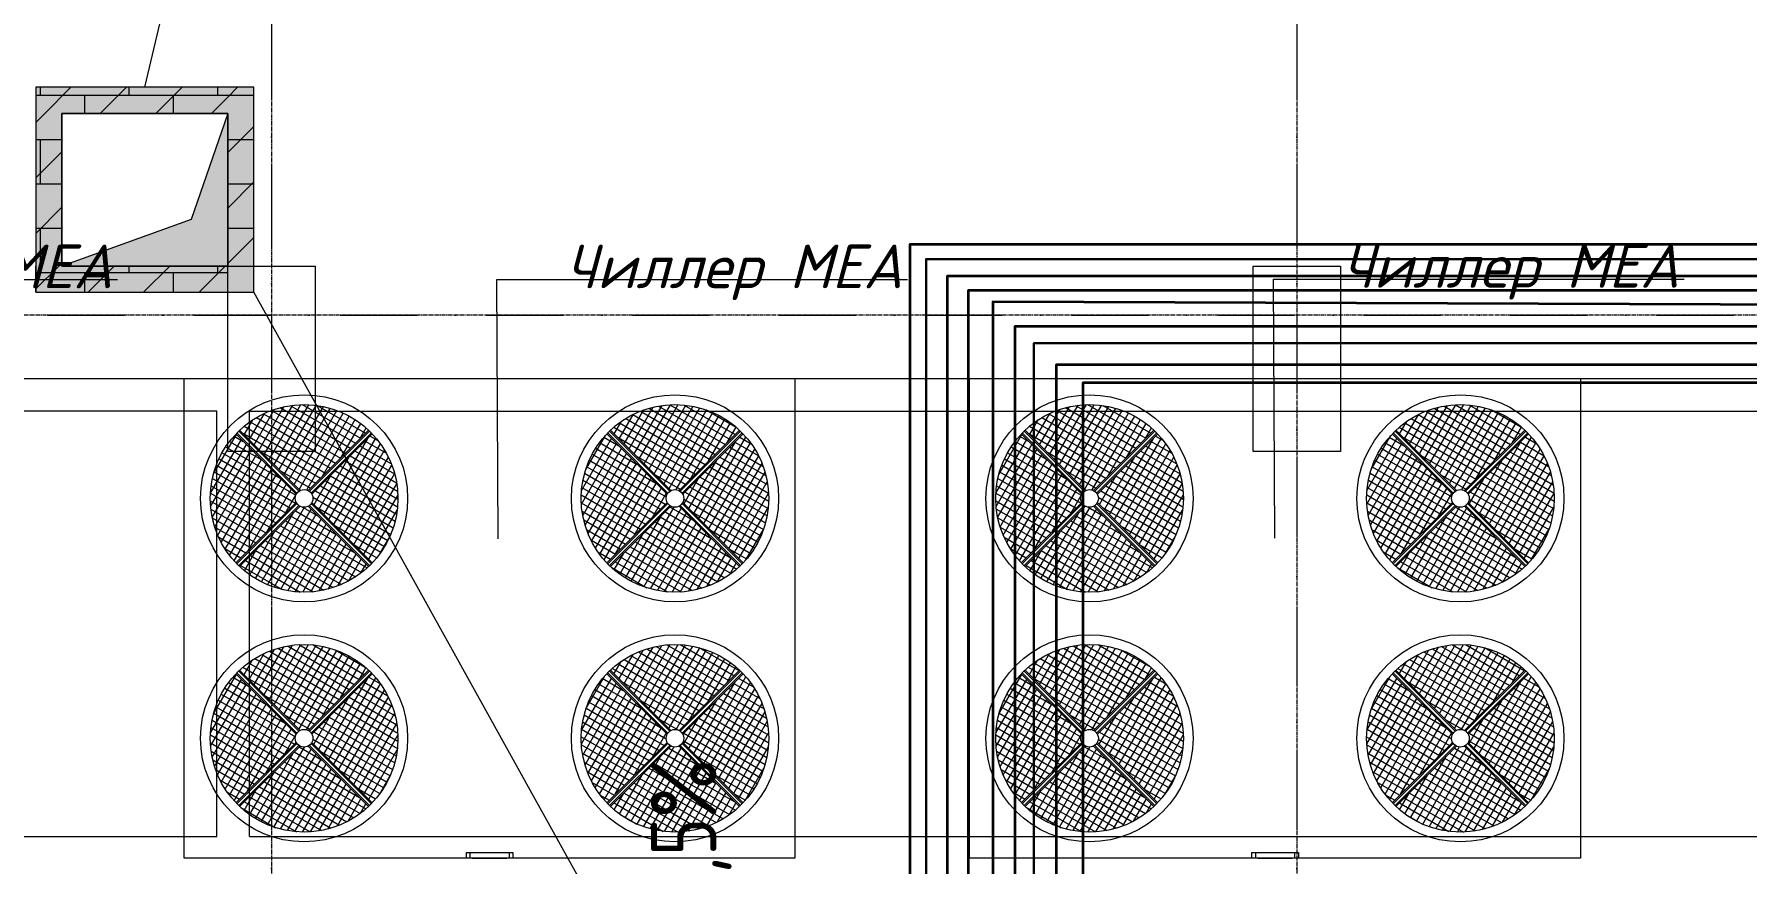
# Model space of a CAD drawing. Header units: millimetres. Extents: x 1499747 to 4230374, y -28481 to 441852.
# Drawn here: x 2454391 to 2462240, y 253458 to 257261 of the extents above; entities that cross this region are included whole.
import ezdxf
from ezdxf.xclip import XClip

# ---------------------------------------------------------------- set-up
doc = ezdxf.new("R2010")
doc.units = ezdxf.units.MM
doc.header["$MEASUREMENT"] = 0
doc.header["$XCLIPFRAME"] = 0
doc.linetypes.add('CENTER2', pattern=[28.575, 19.05, -3.175, 3.175, -3.175])
doc.linetypes.add('Штрихпунктирная', pattern=[670.277762, 352.777767, -176.388884, 0, -141.111112])
for name, color, linetype, lineweight in [('13 этаж_25_АР 06.03 custom_70_12 этаж_13_Интерьер - Мебель_Ном._пера__1_Ном._пера__1', 1, 'Continuous', 18), ('13 этаж_25_АР 06.03 custom_70_12 этаж_13_Интерьер - Мебель_Ном._пера__8_Ном._пера__8', 8, 'Continuous', 18), ('13 этаж_25_АР 06.03 custom_70_13-ось_Ном._пера__7_Ном._пера__7', 7, 'Continuous', 18), ('13 этаж_25_АР 06.03 custom_70__8 hatch_Ном._пера__8_Ном._пера__8', 8, 'Continuous', 18), ('13 этаж_25_АР 06.03 custom_70__Оси_Ном._пера__8_Ном._пера__8', 8, 'Continuous', 18), ('13 этаж_25_АР 06.03 custom_70_Defpoints_Ном._пера__7_Ном._пера__7', 7, 'Continuous', 18), ('13 этаж_25_АР 06.03 custom_70_TEXTS-_Ном._пера__1_Ном._пера__1', 1, 'Continuous', 18), ('13 этаж_25_АР 06.03 custom_70_мет. конструкции_Ном._пера__5_Ном._пера__5', 5, 'Continuous', 18), ('13 этаж_25_АР 06.03 custom_70_ОВОРУДОВАНИЕ_Ном._пера__6_Ном._пера__6', 6, 'Continuous', 18), ('13 этаж_25_АР 06.03 custom_70_Стойки_Ном._пера__7_Ном._пера__7', 7, 'Continuous', 18), ('13 этаж_25_АР 06.03 custom_70_Шахты 101_Ном._пера__14_Ном._пера__7', 7, 'Continuous', 18), ('13 этаж_25_АР 06.03 custom_70_Шахты 101_Ном._пера__7_Ном._пера__7', 7, 'Continuous', 18), ('13 этаж_25_АР 06.03 custom_70_Шахты_Ном._пера__7_Ном._пера__7', 7, 'Continuous', 18), ('13 этаж_25_Конструктив - Стены Ненесущие Газоблок_Ном._пера__169_Ном._пера__83', 83, 'Continuous', 18), ('13 этаж_25_Конструктив - Стены Ненесущие Газоблок_Ном._пера__47_Ном._пера__7', 7, 'Continuous', 18), ('13 этаж_25_Конструктив - Стены Ненесущие Газоблок_Ном._пера__74_Ном._пера__255', 255, 'Continuous', 18), ('13 этаж_25_Элемент Модели - Оси_Ном._пера__2_Ном._пера__8', 8, 'Continuous', 18), ('FTP Cable', 130, 'Continuous', 30)]:
    doc.layers.add(name, color=color, linetype=linetype, lineweight=lineweight)
doc.layers.add('Чертеж и Рисунок', color=7, linetype='Continuous')
doc.styles.add('СГЕНЕРИР_СТИЛЬ_3', font='isocpeur.ttf', dxfattribs={"width": 0.8})
doc.styles.add('СГЕНЕРИР_СТИЛЬ_4', font='isocpeui.ttf')
pattern_1 = [(150, (1192111.52, 37022.11), (15.60195, 27.02337), []), (240, (1192111.52, 37022.11), (-27.02337, 15.60195), [])]
pattern_2 = [(150, (1192111.52, 37022.11), (15.60195, 27.02337), []), (240, (1192111.52, 37022.11), (-27.02337, 15.60195), [])]
pattern_3 = [(150, (1192111.52, 36922.11), (15.60195, 27.02337), []), (240, (1192111.52, 36922.11), (-27.02337, 15.60195), [])]
pattern_4 = [(150, (1192111.52, 36922.11), (15.60195, 27.02337), []), (240, (1192111.52, 36922.11), (-27.02337, 15.60195), [])]
pattern_5 = [(150, (1188511.52, 37022.11), (15.60195, 27.02337), []), (240, (1188511.52, 37022.11), (-27.02337, 15.60195), [])]
pattern_6 = [(150, (1188511.52, 37022.11), (15.60195, 27.02337), []), (240, (1188511.52, 37022.11), (-27.02337, 15.60195), [])]
pattern_7 = [(150, (1188511.52, 36922.11), (15.60195, 27.02337), []), (240, (1188511.52, 36922.11), (-27.02337, 15.60195), [])]
pattern_8 = [(150, (1188511.52, 36922.11), (15.60195, 27.02337), []), (240, (1188511.52, 36922.11), (-27.02337, 15.60195), [])]
pattern_9 = [(45, (1162404.69, 34264.05), (-127.2792, 127.2792), [])]

# ---------------------------------------------------------------- blocks, each defined once
blk = doc.blocks.new('Чертеж_4_25', base_point=(1186000, 29700))
at = {"layer": '13 этаж_25_АР 06.03 custom_70__8 hatch_Ном._пера__8_Ном._пера__8', "linetype": 'Continuous', "true_color": 0xc7c8ca}
blk.add_hatch(color=9, dxfattribs=at).paths.add_polyline_path([(1185704.7, 38489.1), (1185536.8, 38002.1), (1184944.7, 37789.1), (1185704.7, 37789.1)])
at = {"layer": '13 этаж_25_АР 06.03 custom_70_ОВОРУДОВАНИЕ_Ном._пера__6_Ном._пера__6', "linetype": 'Continuous', "true_color": 0xc7c8ca}
h = blk.add_hatch(dxfattribs=at)
h.set_pattern_fill('NET_0046_0019', color=9, style=0, pattern_type=2)
h.set_pattern_definition(pattern_6)
h.paths.add_polyline_path([(1185759.5, 37036.7), (1186036.1, 36760.1, -0.119927), (1186054.7, 36764.6, -0.119927), (1186073.3, 36760.1), (1186349.9, 37036.7, 0.191496), (1186054.7, 37154.1, 0.191496)])
h = blk.add_hatch(dxfattribs=at)
h.set_pattern_fill('NET_0046_0019', color=9, style=0, pattern_type=2)
h.set_pattern_definition(pattern_6)
h.paths.add_polyline_path([(1188049.9, 37036.7, 0.191496), (1187754.7, 37154.1, 0.191496), (1187459.5, 37036.7), (1187736.1, 36760.1, -0.119927), (1187754.7, 36764.6, -0.119927), (1187773.3, 36760.1)])
h = blk.add_hatch(dxfattribs=at)
h.set_pattern_fill('NET_0046_0019', color=9, style=0, pattern_type=2)
h.set_pattern_definition(pattern_2)
h.paths.add_polyline_path([(1189359.5, 37036.7), (1189636.1, 36760.1, -0.119927), (1189654.7, 36764.6, -0.119927), (1189673.3, 36760.1), (1189949.9, 37036.7, 0.191496), (1189654.7, 37154.1, 0.191496)])
h = blk.add_hatch(dxfattribs=at)
h.set_pattern_fill('NET_0046_0019', color=9, style=0, pattern_type=2)
h.set_pattern_definition(pattern_2)
h.paths.add_polyline_path([(1191649.9, 37036.7, 0.191496), (1191354.7, 37154.1, 0.191496), (1191059.5, 37036.7), (1191336.1, 36760.1, -0.119927), (1191354.7, 36764.6, -0.119927), (1191373.3, 36760.1)])
h = blk.add_hatch(dxfattribs=at)
h.set_pattern_fill('NET_0046_0019', color=9, style=0, pattern_type=2)
h.set_pattern_definition(pattern_5)
h.paths.add_polyline_path([(1186018.7, 36742.7), (1185742.1, 37019.3, 0.397572), (1185742.1, 36428.9), (1186018.7, 36705.5, -0.243355)])
h = blk.add_hatch(dxfattribs=at)
h.set_pattern_fill('NET_0046_0019', color=9, style=0, pattern_type=2)
h.set_pattern_definition(pattern_5)
h.paths.add_polyline_path([(1186367.3, 37019.3), (1186090.7, 36742.7, -0.243355), (1186090.7, 36705.5), (1186367.3, 36428.9, 0.397572)])
h = blk.add_hatch(dxfattribs=at)
h.set_pattern_fill('NET_0046_0019', color=9, style=0, pattern_type=2)
h.set_pattern_definition(pattern_5)
h.paths.add_polyline_path([(1187442.1, 37019.3, 0.397572), (1187442.1, 36428.9), (1187718.7, 36705.5, -0.243355), (1187718.7, 36742.7)])
h = blk.add_hatch(dxfattribs=at)
h.set_pattern_fill('NET_0046_0019', color=9, style=0, pattern_type=2)
h.set_pattern_definition(pattern_5)
h.paths.add_polyline_path([(1187790.7, 36742.7, -0.243355), (1187790.7, 36705.5), (1188067.3, 36428.9, 0.397572), (1188067.3, 37019.3)])
h = blk.add_hatch(dxfattribs=at)
h.set_pattern_fill('NET_0046_0019', color=9, style=0, pattern_type=2)
h.set_pattern_definition(pattern_1)
h.paths.add_polyline_path([(1189618.7, 36742.7), (1189342.1, 37019.3, 0.397572), (1189342.1, 36428.9), (1189618.7, 36705.5, -0.243355)])
h = blk.add_hatch(dxfattribs=at)
h.set_pattern_fill('NET_0046_0019', color=9, style=0, pattern_type=2)
h.set_pattern_definition(pattern_1)
h.paths.add_polyline_path([(1189967.3, 37019.3), (1189690.7, 36742.7, -0.243355), (1189690.7, 36705.5), (1189967.3, 36428.9, 0.397572)])
h = blk.add_hatch(dxfattribs=at)
h.set_pattern_fill('NET_0046_0019', color=9, style=0, pattern_type=2)
h.set_pattern_definition(pattern_1)
h.paths.add_polyline_path([(1191042.1, 37019.3, 0.397572), (1191042.1, 36428.9), (1191318.7, 36705.5, -0.243355), (1191318.7, 36742.7)])
h = blk.add_hatch(dxfattribs=at)
h.set_pattern_fill('NET_0046_0019', color=9, style=0, pattern_type=2)
h.set_pattern_definition(pattern_1)
h.paths.add_polyline_path([(1191390.7, 36742.7, -0.243355), (1191390.7, 36705.5), (1191667.3, 36428.9, 0.397572), (1191667.3, 37019.3)])
h = blk.add_hatch(dxfattribs=at)
h.set_pattern_fill('NET_0046_0019', color=9, style=0, pattern_type=2)
h.set_pattern_definition(pattern_6)
h.paths.add_polyline_path([(1186349.9, 36411.5), (1186073.3, 36688.1, -0.119927), (1186054.7, 36683.6, -0.119927), (1186036.1, 36688.1), (1185759.5, 36411.5, 0.191496), (1186054.7, 36294.1, 0.191496)])
h = blk.add_hatch(dxfattribs=at)
h.set_pattern_fill('NET_0046_0019', color=9, style=0, pattern_type=2)
h.set_pattern_definition(pattern_6)
h.paths.add_polyline_path([(1187459.5, 36411.5, 0.191496), (1187754.7, 36294.1, 0.191496), (1188049.9, 36411.5), (1187773.3, 36688.1, -0.119927), (1187754.7, 36683.6, -0.119927), (1187736.1, 36688.1)])
h = blk.add_hatch(dxfattribs=at)
h.set_pattern_fill('NET_0046_0019', color=9, style=0, pattern_type=2)
h.set_pattern_definition(pattern_2)
h.paths.add_polyline_path([(1189949.9, 36411.5), (1189673.3, 36688.1, -0.119927), (1189654.7, 36683.6, -0.119927), (1189636.1, 36688.1), (1189359.5, 36411.5, 0.191496), (1189654.7, 36294.1, 0.191496)])
h = blk.add_hatch(dxfattribs=at)
h.set_pattern_fill('NET_0046_0019', color=9, style=0, pattern_type=2)
h.set_pattern_definition(pattern_2)
h.paths.add_polyline_path([(1191059.5, 36411.5, 0.191496), (1191354.7, 36294.1, 0.191496), (1191649.9, 36411.5), (1191373.3, 36688.1, -0.119927), (1191354.7, 36683.6, -0.119927), (1191336.1, 36688.1)])
h = blk.add_hatch(dxfattribs=at)
h.set_pattern_fill('NET_0046_0019', color=9, style=0, pattern_type=2)
h.set_pattern_definition(pattern_8)
h.paths.add_polyline_path([(1186349.9, 35936.7, 0.191496), (1186054.7, 36054.1, 0.191496), (1185759.5, 35936.7), (1186036.1, 35660.1, -0.119927), (1186054.7, 35664.6, -0.119927), (1186073.3, 35660.1)])
h = blk.add_hatch(dxfattribs=at)
h.set_pattern_fill('NET_0046_0019', color=9, style=0, pattern_type=2)
h.set_pattern_definition(pattern_8)
h.paths.add_polyline_path([(1187459.5, 35936.7), (1187736.1, 35660.1, -0.119927), (1187754.7, 35664.6, -0.119927), (1187773.3, 35660.1), (1188049.9, 35936.7, 0.191496), (1187754.7, 36054.1, 0.191496)])
h = blk.add_hatch(dxfattribs=at)
h.set_pattern_fill('NET_0046_0019', color=9, style=0, pattern_type=2)
h.set_pattern_definition(pattern_4)
h.paths.add_polyline_path([(1189949.9, 35936.7, 0.191496), (1189654.7, 36054.1, 0.191496), (1189359.5, 35936.7), (1189636.1, 35660.1, -0.119927), (1189654.7, 35664.6, -0.119927), (1189673.3, 35660.1)])
h = blk.add_hatch(dxfattribs=at)
h.set_pattern_fill('NET_0046_0019', color=9, style=0, pattern_type=2)
h.set_pattern_definition(pattern_4)
h.paths.add_polyline_path([(1191059.5, 35936.7), (1191336.1, 35660.1, -0.119927), (1191354.7, 35664.6, -0.119927), (1191373.3, 35660.1), (1191649.9, 35936.7, 0.191496), (1191354.7, 36054.1, 0.191496)])
h = blk.add_hatch(dxfattribs=at)
h.set_pattern_fill('NET_0046_0019', color=9, style=0, pattern_type=2)
h.set_pattern_definition(pattern_7)
h.paths.add_polyline_path([(1186018.7, 35605.5, -0.243355), (1186018.7, 35642.7), (1185742.1, 35919.3, 0.397572), (1185742.1, 35328.9)])
h = blk.add_hatch(dxfattribs=at)
h.set_pattern_fill('NET_0046_0019', color=9, style=0, pattern_type=2)
h.set_pattern_definition(pattern_7)
h.paths.add_polyline_path([(1186367.3, 35328.9, 0.397572), (1186367.3, 35919.3), (1186090.7, 35642.7, -0.243355), (1186090.7, 35605.5)])
h = blk.add_hatch(dxfattribs=at)
h.set_pattern_fill('NET_0046_0019', color=9, style=0, pattern_type=2)
h.set_pattern_definition(pattern_7)
h.paths.add_polyline_path([(1187442.1, 35328.9), (1187718.7, 35605.5, -0.243355), (1187718.7, 35642.7), (1187442.1, 35919.3, 0.397572)])
h = blk.add_hatch(dxfattribs=at)
h.set_pattern_fill('NET_0046_0019', color=9, style=0, pattern_type=2)
h.set_pattern_definition(pattern_7)
h.paths.add_polyline_path([(1187790.7, 35605.5), (1188067.3, 35328.9, 0.397572), (1188067.3, 35919.3), (1187790.7, 35642.7, -0.243355)])
h = blk.add_hatch(dxfattribs=at)
h.set_pattern_fill('NET_0046_0019', color=9, style=0, pattern_type=2)
h.set_pattern_definition(pattern_3)
h.paths.add_polyline_path([(1189618.7, 35605.5, -0.243355), (1189618.7, 35642.7), (1189342.1, 35919.3, 0.397572), (1189342.1, 35328.9)])
h = blk.add_hatch(dxfattribs=at)
h.set_pattern_fill('NET_0046_0019', color=9, style=0, pattern_type=2)
h.set_pattern_definition(pattern_3)
h.paths.add_polyline_path([(1189967.3, 35328.9, 0.397572), (1189967.3, 35919.3), (1189690.7, 35642.7, -0.243355), (1189690.7, 35605.5)])
h = blk.add_hatch(dxfattribs=at)
h.set_pattern_fill('NET_0046_0019', color=9, style=0, pattern_type=2)
h.set_pattern_definition(pattern_3)
h.paths.add_polyline_path([(1191042.1, 35328.9), (1191318.7, 35605.5, -0.243355), (1191318.7, 35642.7), (1191042.1, 35919.3, 0.397572)])
h = blk.add_hatch(dxfattribs=at)
h.set_pattern_fill('NET_0046_0019', color=9, style=0, pattern_type=2)
h.set_pattern_definition(pattern_3)
h.paths.add_polyline_path([(1191390.7, 35605.5), (1191667.3, 35328.9, 0.397572), (1191667.3, 35919.3), (1191390.7, 35642.7, -0.243355)])
h = blk.add_hatch(dxfattribs=at)
h.set_pattern_fill('NET_0046_0019', color=9, style=0, pattern_type=2)
h.set_pattern_definition(pattern_8)
h.paths.add_polyline_path([(1185759.5, 35311.5, 0.191496), (1186054.7, 35194.1, 0.191496), (1186349.9, 35311.5), (1186073.3, 35588.1, -0.119927), (1186054.7, 35583.6, -0.119927), (1186036.1, 35588.1)])
h = blk.add_hatch(dxfattribs=at)
h.set_pattern_fill('NET_0046_0019', color=9, style=0, pattern_type=2)
h.set_pattern_definition(pattern_8)
h.paths.add_polyline_path([(1188049.9, 35311.5), (1187773.3, 35588.1, -0.119927), (1187754.7, 35583.6, -0.119927), (1187736.1, 35588.1), (1187459.5, 35311.5, 0.191496), (1187754.7, 35194.1, 0.191496)])
h = blk.add_hatch(dxfattribs=at)
h.set_pattern_fill('NET_0046_0019', color=9, style=0, pattern_type=2)
h.set_pattern_definition(pattern_4)
h.paths.add_polyline_path([(1189359.5, 35311.5, 0.191496), (1189654.7, 35194.1, 0.191496), (1189949.9, 35311.5), (1189673.3, 35588.1, -0.119927), (1189654.7, 35583.6, -0.119927), (1189636.1, 35588.1)])
h = blk.add_hatch(dxfattribs=at)
h.set_pattern_fill('NET_0046_0019', color=9, style=0, pattern_type=2)
h.set_pattern_definition(pattern_4)
h.paths.add_polyline_path([(1191649.9, 35311.5), (1191373.3, 35588.1, -0.119927), (1191354.7, 35583.6, -0.119927), (1191336.1, 35588.1), (1191059.5, 35311.5, 0.191496), (1191354.7, 35194.1, 0.191496)])
at = {"layer": '13 этаж_25_АР 06.03 custom_70_Шахты_Ном._пера__7_Ном._пера__7', "linetype": 'Continuous', "true_color": 0xc7c8ca}
h = blk.add_hatch(dxfattribs=at)
h.set_pattern_fill('AR_B816_0046_0019', color=9, style=0, pattern_type=2)
h.set_pattern_definition([(0, (1023281.01, -133771.58), (0, 203.2), []), (90, (1023281.01, -133771.58), (-203.2, 203.2), [203.2, -203.2])])
h.paths.add_polyline_path([(1184824.7, 38609.1), (1184824.7, 37669.1), (1185704.7, 37669.1), (1185704.7, 37789.1), (1184944.7, 37789.1), (1184944.7, 38489.1), (1185704.7, 38489.1), (1185704.7, 37789.1), (1185824.7, 37789.1), (1185824.7, 38609.1)])
at = {"layer": '13 этаж_25_Конструктив - Стены Ненесущие Газоблок_Ном._пера__169_Ном._пера__83', "linetype": 'Continuous'}
h = blk.add_hatch(dxfattribs=at)
h.set_pattern_fill('БЛОКИ_БЕТОННЫЕ_ЭФФЕКТИВН_72', color=256, style=0, pattern_type=2)
h.set_pattern_definition(pattern_9)
h.paths.add_polyline_path([(1184824.7, 38489.1), (1184944.7, 38489.1), (1184824.7, 38609.1)])
h = blk.add_hatch(dxfattribs=at)
h.set_pattern_fill('БЛОКИ_БЕТОННЫЕ_ЭФФЕКТИВН_72', color=256, style=0, pattern_type=2)
h.set_pattern_definition(pattern_9)
h.paths.add_polyline_path([(1184824.7, 38609.1), (1184944.7, 38489.1), (1184944.7, 38609.1)])
at = {"layer": '13 этаж_25_Конструктив - Стены Ненесущие Газоблок_Ном._пера__169_Ном._пера__83', "linetype": 'Continuous', "true_color": 0xc7c8ca}
h = blk.add_hatch(dxfattribs=at)
h.set_pattern_fill('БЛОКИ_БЕТОННЫЕ_ЭФФЕКТИВН_72', color=9, style=0, pattern_type=2)
h.set_pattern_definition(pattern_9)
h.paths.add_polyline_path([(1185704.7, 38609.1), (1184944.7, 38609.1), (1184944.7, 38489.1), (1185704.7, 38489.1)])
at = {"layer": '13 этаж_25_Конструктив - Стены Ненесущие Газоблок_Ном._пера__169_Ном._пера__83', "linetype": 'Continuous'}
h = blk.add_hatch(dxfattribs=at)
h.set_pattern_fill('БЛОКИ_БЕТОННЫЕ_ЭФФЕКТИВН_72', color=256, style=0, pattern_type=2)
h.set_pattern_definition(pattern_9)
h.paths.add_polyline_path([(1185704.7, 38609.1), (1185704.7, 38489.1), (1185824.7, 38609.1)])
at = {"layer": '13 этаж_25_Конструктив - Стены Ненесущие Газоблок_Ном._пера__169_Ном._пера__83', "linetype": 'Continuous', "true_color": 0xc7c8ca}
h = blk.add_hatch(dxfattribs=at)
h.set_pattern_fill('БЛОКИ_БЕТОННЫЕ_ЭФФЕКТИВН_72', color=9, style=0, pattern_type=2)
h.set_pattern_definition(pattern_9)
h.paths.add_polyline_path([(1185704.7, 38489.1), (1185824.7, 38489.1), (1185824.7, 38609.1)])
h = blk.add_hatch(dxfattribs=at)
h.set_pattern_fill('БЛОКИ_БЕТОННЫЕ_ЭФФЕКТИВН_72', color=9, style=0, pattern_type=2)
h.set_pattern_definition(pattern_9)
h.paths.add_polyline_path([(1184824.7, 38489.1), (1184824.7, 37789.1), (1184944.7, 37789.1), (1184944.7, 38489.1)])
h = blk.add_hatch(dxfattribs=at)
h.set_pattern_fill('БЛОКИ_БЕТОННЫЕ_ЭФФЕКТИВН_72', color=9, style=0, pattern_type=2)
h.set_pattern_definition(pattern_9)
h.paths.add_polyline_path([(1185824.7, 37789.1), (1185824.7, 38489.1), (1185704.7, 38489.1), (1185704.7, 37789.1)])
at = {"layer": '13 этаж_25_Конструктив - Стены Ненесущие Газоблок_Ном._пера__169_Ном._пера__83', "linetype": 'Continuous'}
h = blk.add_hatch(dxfattribs=at)
h.set_pattern_fill('БЛОКИ_БЕТОННЫЕ_ЭФФЕКТИВН_72', color=256, style=0, pattern_type=2)
h.set_pattern_definition(pattern_9)
h.paths.add_polyline_path([(1184944.7, 37789.1), (1184824.7, 37789.1), (1184824.7, 37669.1)])
at = {"layer": '13 этаж_25_Конструктив - Стены Ненесущие Газоблок_Ном._пера__169_Ном._пера__83', "linetype": 'Continuous', "true_color": 0xc7c8ca}
h = blk.add_hatch(dxfattribs=at)
h.set_pattern_fill('БЛОКИ_БЕТОННЫЕ_ЭФФЕКТИВН_72', color=9, style=0, pattern_type=2)
h.set_pattern_definition(pattern_9)
h.paths.add_polyline_path([(1184944.7, 37789.1), (1184824.7, 37669.1), (1184944.7, 37669.1)])
h = blk.add_hatch(dxfattribs=at)
h.set_pattern_fill('БЛОКИ_БЕТОННЫЕ_ЭФФЕКТИВН_72', color=9, style=0, pattern_type=2)
h.set_pattern_definition(pattern_9)
h.paths.add_polyline_path([(1184944.7, 37669.1), (1185704.7, 37669.1), (1185704.7, 37789.1), (1184944.7, 37789.1)])
h = blk.add_hatch(dxfattribs=at)
h.set_pattern_fill('БЛОКИ_БЕТОННЫЕ_ЭФФЕКТИВН_72', color=9, style=0, pattern_type=2)
h.set_pattern_definition(pattern_9)
h.paths.add_polyline_path([(1185824.7, 37789.1), (1185704.7, 37789.1), (1185824.7, 37669.1)])
h = blk.add_hatch(dxfattribs=at)
h.set_pattern_fill('БЛОКИ_БЕТОННЫЕ_ЭФФЕКТИВН_72', color=9, style=0, pattern_type=2)
h.set_pattern_definition(pattern_9)
h.paths.add_polyline_path([(1185704.7, 37789.1), (1185704.7, 37669.1), (1185824.7, 37669.1)])
at = {"layer": '13 этаж_25_Конструктив - Стены Ненесущие Газоблок_Ном._пера__74_Ном._пера__255', "linetype": 'Continuous', "true_color": 0xc7c8ca}
for points in [[(1184824.7, 38489.1), (1184944.7, 38489.1), (1184824.7, 38609.1)], [(1184824.7, 38609.1), (1184944.7, 38489.1), (1184944.7, 38609.1)], [(1185704.7, 38609.1), (1184944.7, 38609.1), (1184944.7, 38489.1), (1185704.7, 38489.1)], [(1185704.7, 38609.1), (1185704.7, 38489.1), (1185824.7, 38609.1)], [(1185704.7, 38489.1), (1185824.7, 38489.1), (1185824.7, 38609.1)], [(1184824.7, 38489.1), (1184824.7, 37789.1), (1184944.7, 37789.1), (1184944.7, 38489.1)], [(1185824.7, 37789.1), (1185824.7, 38489.1), (1185704.7, 38489.1), (1185704.7, 37789.1)], [(1184944.7, 37789.1), (1184824.7, 37789.1), (1184824.7, 37669.1)], [(1184944.7, 37789.1), (1184824.7, 37669.1), (1184944.7, 37669.1)], [(1184944.7, 37669.1), (1185704.7, 37669.1), (1185704.7, 37789.1), (1184944.7, 37789.1)], [(1185824.7, 37789.1), (1185704.7, 37789.1), (1185824.7, 37669.1)], [(1185704.7, 37789.1), (1185704.7, 37669.1), (1185824.7, 37669.1)]]:
    blk.add_hatch(color=9, dxfattribs=at).paths.add_polyline_path(points)
at = {"layer": '13 этаж_25_АР 06.03 custom_70_12 этаж_13_Интерьер - Мебель_Ном._пера__1_Ном._пера__1', "color": 9, "linetype": 'Continuous', "true_color": 0xc7c8ca, "flags": 128}
blk.add_lwpolyline([(1185704.7, 37789.1), (1185704.7, 38489.1)], dxfattribs=at)
blk.add_lwpolyline([(1190404.7, 37789.1), (1190804.7, 37789.1), (1190804.7, 36939.1), (1190404.7, 36939.1)], close=True, dxfattribs=at)
at = {"layer": '13 этаж_25_АР 06.03 custom_70_12 этаж_13_Интерьер - Мебель_Ном._пера__8_Ном._пера__8', "color": 9, "linetype": 'Continuous', "true_color": 0xc7c8ca, "flags": 128}
for points in [[(1185704.7, 37789.1), (1186104.7, 37789.1), (1186104.7, 36939.1), (1185704.7, 36939.1)], [(1185704.7, 37789.1), (1186104.7, 37789.1), (1186104.7, 36939.1), (1185704.7, 36939.1)], [(1190404.7, 37789.1), (1190804.7, 37789.1), (1190804.7, 36939.1), (1190404.7, 36939.1)]]:
    blk.add_lwpolyline(points, close=True, dxfattribs=at)
at = {"layer": '13 этаж_25_АР 06.03 custom_70__Оси_Ном._пера__8_Ном._пера__8', "color": 9, "linetype": 'CENTER2', "true_color": 0xc7c8ca}
for p, q in [((1185904.7, 45914.1), (1185904.7, 30214.1)), ((1190604.7, 45914.1), (1190604.7, 30164.1)), ((1199104.7, 37564.1), (1169819.7, 37564.1))]:
    blk.add_line(p, q, dxfattribs=at)
at = {"layer": '13 этаж_25_АР 06.03 custom_70_Defpoints_Ном._пера__7_Ном._пера__7', "color": 9, "linetype": 'Continuous', "true_color": 0xc7c8ca}
for p, q in [((1186814.7, 35100.3), (1186814.7, 35077.3)), ((1186994.7, 35099.9), (1186994.7, 35076.9)), ((1190414.7, 35100.3), (1190414.7, 35077.3)), ((1190594.7, 35099.9), (1190594.7, 35076.9))]:
    blk.add_line(p, q, dxfattribs=at)
at = {"layer": '13 этаж_25_АР 06.03 custom_70_TEXTS-_Ном._пера__1_Ном._пера__1', "color": 9, "linetype": 'Continuous', "true_color": 0xc7c8ca}
for p, q in [((1183317.7, 37727.4), (1185199.7, 37727.4)), ((1186944.5, 36539.3), (1186938.1, 37727.4)), ((1186938.1, 37727.4), (1188820.1, 37727.4)), ((1190504.7, 36541.6), (1190498.3, 37729.7)), ((1190498.3, 37729.7), (1192380.2, 37729.7))]:
    blk.add_line(p, q, dxfattribs=at)
at = {"layer": '13 этаж_25_АР 06.03 custom_70_мет. конструкции_Ном._пера__5_Ном._пера__5', "color": 9, "linetype": 'Continuous', "true_color": 0xc7c8ca, "flags": 128}
for points in [[(1182104.7, 37274.1), (1198954.7, 37274.1)], [(1185654.7, 35174.1), (1185654.7, 37124.1), (1182254.7, 37124.1)], [(1185654.7, 35174.1), (1185654.7, 37124.1)], [(1185804.7, 35174.1), (1185804.7, 37124.1)], [(1185804.7, 37124.1), (1192804.7, 37124.1)], [(1182254.7, 35174.1), (1185654.7, 35174.1)], [(1185804.7, 35174.1), (1192804.7, 35174.1)]]:
    blk.add_lwpolyline(points, dxfattribs=at)
at = {"layer": '13 этаж_25_АР 06.03 custom_70_ОВОРУДОВАНИЕ_Ном._пера__6_Ном._пера__6', "color": 9, "linetype": 'Continuous', "true_color": 0xc7c8ca}
for p, q in [((1186018.7, 36742.7), (1185742, 37019.5)), ((1186022, 36748.1), (1185746.3, 37023.8)), ((1186030.7, 36756.8), (1185755, 37032.5)), ((1186036.1, 36760.1), (1185759.3, 37036.8)), ((1186073.3, 36760.1), (1186350, 37036.8)), ((1186078.7, 36756.8), (1186354.4, 37032.5)), ((1186087.4, 36748.1), (1186363.1, 37023.8)), ((1186090.7, 36742.7), (1186367.4, 37019.5)), ((1187718.7, 36742.7), (1187442, 37019.5)), ((1187722, 36748.1), (1187446.3, 37023.8)), ((1187730.7, 36756.8), (1187455, 37032.5)), ((1187736.1, 36760.1), (1187459.3, 37036.8)), ((1187773.3, 36760.1), (1188050, 37036.8)), ((1187778.7, 36756.8), (1188054.4, 37032.5)), ((1187787.4, 36748.1), (1188063.1, 37023.8)), ((1187790.7, 36742.7), (1188067.4, 37019.5)), ((1189618.7, 36742.7), (1189342, 37019.5)), ((1189622, 36748.1), (1189346.3, 37023.8)), ((1189630.7, 36756.8), (1189355, 37032.5)), ((1189636.1, 36760.1), (1189359.3, 37036.8)), ((1189673.3, 36760.1), (1189950, 37036.8)), ((1189678.7, 36756.8), (1189954.4, 37032.5)), ((1189687.4, 36748.1), (1189963.1, 37023.8)), ((1189690.7, 36742.7), (1189967.4, 37019.5)), ((1191318.7, 36742.7), (1191042, 37019.5)), ((1191322, 36748.1), (1191046.3, 37023.8)), ((1191330.7, 36756.8), (1191055, 37032.5)), ((1191336.1, 36760.1), (1191059.3, 37036.8)), ((1191373.3, 36760.1), (1191650, 37036.8)), ((1191378.7, 36756.8), (1191654.4, 37032.5)), ((1191387.4, 36748.1), (1191663.1, 37023.8)), ((1191390.7, 36742.7), (1191667.4, 37019.5)), ((1185742, 36428.8), (1186018.7, 36705.5)), ((1185746.3, 36424.4), (1186022, 36700.1)), ((1185755, 36415.7), (1186030.7, 36691.4)), ((1185759.3, 36411.4), (1186036.1, 36688.1)), ((1186350, 36411.4), (1186073.3, 36688.1)), ((1186354.4, 36415.7), (1186078.7, 36691.4)), ((1186363.1, 36424.4), (1186087.4, 36700.1)), ((1186367.4, 36428.8), (1186090.7, 36705.5)), ((1187442, 36428.8), (1187718.7, 36705.5)), ((1187446.3, 36424.4), (1187722, 36700.1)), ((1187455, 36415.7), (1187730.7, 36691.4)), ((1187459.3, 36411.4), (1187736.1, 36688.1)), ((1188050, 36411.4), (1187773.3, 36688.1)), ((1188054.4, 36415.7), (1187778.7, 36691.4)), ((1188063.1, 36424.4), (1187787.4, 36700.1)), ((1188067.4, 36428.8), (1187790.7, 36705.5)), ((1189342, 36428.8), (1189618.7, 36705.5)), ((1189346.3, 36424.4), (1189622, 36700.1)), ((1189355, 36415.7), (1189630.7, 36691.4)), ((1189359.3, 36411.4), (1189636.1, 36688.1)), ((1189950, 36411.4), (1189673.3, 36688.1)), ((1189954.4, 36415.7), (1189678.7, 36691.4)), ((1189963.1, 36424.4), (1189687.4, 36700.1)), ((1189967.4, 36428.8), (1189690.7, 36705.5)), ((1191042, 36428.8), (1191318.7, 36705.5)), ((1191046.3, 36424.4), (1191322, 36700.1)), ((1191055, 36415.7), (1191330.7, 36691.4)), ((1191059.3, 36411.4), (1191336.1, 36688.1)), ((1191650, 36411.4), (1191373.3, 36688.1)), ((1191654.4, 36415.7), (1191378.7, 36691.4)), ((1191663.1, 36424.4), (1191387.4, 36700.1)), ((1191667.4, 36428.8), (1191390.7, 36705.5)), ((1185742, 35919.5), (1186018.7, 35642.7)), ((1185746.3, 35923.8), (1186022, 35648.1)), ((1185755, 35932.5), (1186030.7, 35656.8)), ((1185759.3, 35936.8), (1186036.1, 35660.1)), ((1186350, 35936.8), (1186073.3, 35660.1)), ((1186354.4, 35932.5), (1186078.7, 35656.8)), ((1186363.1, 35923.8), (1186087.4, 35648.1)), ((1186367.4, 35919.5), (1186090.7, 35642.7)), ((1187442, 35919.5), (1187718.7, 35642.7)), ((1187446.3, 35923.8), (1187722, 35648.1)), ((1187455, 35932.5), (1187730.7, 35656.8)), ((1187459.3, 35936.8), (1187736.1, 35660.1)), ((1188050, 35936.8), (1187773.3, 35660.1)), ((1188054.4, 35932.5), (1187778.7, 35656.8)), ((1188063.1, 35923.8), (1187787.4, 35648.1)), ((1188067.4, 35919.5), (1187790.7, 35642.7)), ((1189342, 35919.5), (1189618.7, 35642.7)), ((1189346.3, 35923.8), (1189622, 35648.1)), ((1189355, 35932.5), (1189630.7, 35656.8)), ((1189359.3, 35936.8), (1189636.1, 35660.1)), ((1189950, 35936.8), (1189673.3, 35660.1)), ((1189954.4, 35932.5), (1189678.7, 35656.8)), ((1189963.1, 35923.8), (1189687.4, 35648.1)), ((1189967.4, 35919.5), (1189690.7, 35642.7)), ((1191042, 35919.5), (1191318.7, 35642.7)), ((1191046.3, 35923.8), (1191322, 35648.1)), ((1191055, 35932.5), (1191330.7, 35656.8)), ((1191059.3, 35936.8), (1191336.1, 35660.1)), ((1191650, 35936.8), (1191373.3, 35660.1)), ((1191654.4, 35932.5), (1191378.7, 35656.8)), ((1191663.1, 35923.8), (1191387.4, 35648.1)), ((1191667.4, 35919.5), (1191390.7, 35642.7)), ((1186018.7, 35605.5), (1185742, 35328.8)), ((1186022, 35600.1), (1185746.3, 35324.4)), ((1186030.7, 35591.4), (1185755, 35315.7)), ((1186036.1, 35588.1), (1185759.3, 35311.4)), ((1186073.3, 35588.1), (1186350, 35311.4)), ((1186078.7, 35591.4), (1186354.4, 35315.7)), ((1186087.4, 35600.1), (1186363.1, 35324.4)), ((1186090.7, 35605.5), (1186367.4, 35328.8)), ((1187718.7, 35605.5), (1187442, 35328.8)), ((1187722, 35600.1), (1187446.3, 35324.4)), ((1187730.7, 35591.4), (1187455, 35315.7)), ((1187736.1, 35588.1), (1187459.3, 35311.4)), ((1187773.3, 35588.1), (1188050, 35311.4)), ((1187778.7, 35591.4), (1188054.4, 35315.7)), ((1187787.4, 35600.1), (1188063.1, 35324.4)), ((1187790.7, 35605.5), (1188067.4, 35328.8)), ((1189618.7, 35605.5), (1189342, 35328.8)), ((1189622, 35600.1), (1189346.3, 35324.4)), ((1189630.7, 35591.4), (1189355, 35315.7)), ((1189636.1, 35588.1), (1189359.3, 35311.4)), ((1189673.3, 35588.1), (1189950, 35311.4)), ((1189678.7, 35591.4), (1189954.4, 35315.7)), ((1189687.4, 35600.1), (1189963.1, 35324.4)), ((1189690.7, 35605.5), (1189967.4, 35328.8)), ((1191318.7, 35605.5), (1191042, 35328.8)), ((1191322, 35600.1), (1191046.3, 35324.4)), ((1191330.7, 35591.4), (1191055, 35315.7)), ((1191336.1, 35588.1), (1191059.3, 35311.4)), ((1191373.3, 35588.1), (1191650, 35311.4)), ((1191378.7, 35591.4), (1191654.4, 35315.7)), ((1191387.4, 35600.1), (1191663.1, 35324.4)), ((1191390.7, 35605.5), (1191667.4, 35328.8)), ((1186797.2, 35100.3), (1186797.2, 35077.3)), ((1186797.2, 35100.3), (1187012.2, 35099.9)), ((1187012.2, 35099.9), (1187012.2, 35076.9)), ((1190397.2, 35100.3), (1190397.2, 35077.3)), ((1190397.2, 35100.3), (1190612.2, 35099.9)), ((1190612.2, 35099.9), (1190612.2, 35076.9)), ((1186797.2, 35077.3), (1187012.2, 35076.9)), ((1186825.7, 35074.3), (1186983.7, 35073.9)), ((1190397.2, 35077.3), (1190612.2, 35076.9)), ((1190425.7, 35074.3), (1190583.7, 35073.9))]:
    blk.add_line(p, q, dxfattribs=at)
at = {"layer": '13 этаж_25_АР 06.03 custom_70_ОВОРУДОВАНИЕ_Ном._пера__6_Ном._пера__6', "color": 9, "linetype": 'Continuous', "true_color": 0xc7c8ca, "flags": 128}
for points in [[(1188304.7, 37274.1), (1188304.7, 35074.1), (1185504.7, 35074.1), (1185504.7, 37274.1)], [(1191904.7, 37274.1), (1191904.7, 35074.1), (1189104.7, 35074.1), (1189104.7, 37274.1)]]:
    blk.add_lwpolyline(points, close=True, dxfattribs=at)
at = {"layer": '13 этаж_25_АР 06.03 custom_70_ОВОРУДОВАНИЕ_Ном._пера__6_Ном._пера__6', "color": 9, "linetype": 'Continuous', "true_color": 0xc7c8ca}
for centre, radius in [((1186054.7, 36724.1), 474.7), ((1186054.7, 36724.1), 430), ((1186054.7, 36724.1), 430), ((1187754.7, 36724.1), 474.7), ((1187754.7, 36724.1), 430), ((1187754.7, 36724.1), 430), ((1189654.7, 36724.1), 474.7), ((1189654.7, 36724.1), 430), ((1189654.7, 36724.1), 430), ((1191354.7, 36724.1), 474.7), ((1191354.7, 36724.1), 430), ((1191354.7, 36724.1), 430), ((1186054.7, 36724.1), 40.5), ((1187754.7, 36724.1), 40.5), ((1189654.7, 36724.1), 40.5), ((1191354.7, 36724.1), 40.5), ((1186054.7, 35624.1), 474.7), ((1186054.7, 35624.1), 430), ((1186054.7, 35624.1), 430), ((1187754.7, 35624.1), 474.7), ((1187754.7, 35624.1), 430), ((1187754.7, 35624.1), 430), ((1189654.7, 35624.1), 474.7), ((1189654.7, 35624.1), 430), ((1189654.7, 35624.1), 430), ((1191354.7, 35624.1), 474.7), ((1191354.7, 35624.1), 430), ((1191354.7, 35624.1), 430), ((1186054.7, 35624.1), 40.5), ((1187754.7, 35624.1), 40.5), ((1189654.7, 35624.1), 40.5), ((1191354.7, 35624.1), 40.5)]:
    blk.add_circle(centre, radius, dxfattribs=at)
at = {"layer": '13 этаж_25_АР 06.03 custom_70_Стойки_Ном._пера__7_Ном._пера__7', "color": 9, "linetype": 'Continuous', "true_color": 0xc7c8ca, "flags": 128}
for points in [[(1185324.7, 38609.1), (1186883, 45185.7)], [(1189483.1, 31074.1), (1185824.7, 37669.1)]]:
    blk.add_lwpolyline(points, dxfattribs=at)
at = {"layer": '13 этаж_25_АР 06.03 custom_70_Шахты 101_Ном._пера__14_Ном._пера__7', "color": 9, "linetype": 'Continuous', "true_color": 0xc7c8ca, "flags": 128}
blk.add_lwpolyline([(1184944.7, 37789.1), (1185704.7, 37789.1), (1185704.7, 38489.1), (1185536.8, 38002.1)], close=True, dxfattribs=at)
at = {"layer": '13 этаж_25_АР 06.03 custom_70_Шахты 101_Ном._пера__7_Ном._пера__7', "color": 9, "linetype": 'Continuous', "true_color": 0xc7c8ca, "flags": 128}
blk.add_lwpolyline([(1184944.7, 37789.1), (1184944.7, 38489.1), (1185704.7, 38489.1)], dxfattribs=at)
at = {"layer": '13 этаж_25_АР 06.03 custom_70_Шахты_Ном._пера__7_Ном._пера__7', "color": 9, "linetype": 'Continuous', "true_color": 0xc7c8ca, "flags": 128}
for points in [[(1185824.7, 38609.1), (1184824.7, 38609.1), (1184824.7, 37669.1), (1185824.7, 37669.1)], [(1185824.7, 37669.1), (1185824.7, 38609.1)], [(1185704.7, 38489.1), (1184944.7, 38489.1), (1184944.7, 37789.1), (1185704.7, 37789.1)]]:
    blk.add_lwpolyline(points, dxfattribs=at)
at = {"layer": '13 этаж_25_Конструктив - Стены Ненесущие Газоблок_Ном._пера__47_Ном._пера__7', "color": 9, "linetype": 'Continuous', "true_color": 0xc7c8ca, "flags": 128}
for points in [[(1184824.7, 38609.1), (1184824.7, 38489.1)], [(1185704.7, 38609.1), (1184824.7, 38609.1)], [(1185824.7, 38609.1), (1185704.7, 38609.1)], [(1185824.7, 37789.1), (1185824.7, 38609.1)], [(1184824.7, 38489.1), (1184824.7, 37789.1)], [(1184944.7, 38489.1), (1185704.7, 38489.1)], [(1184944.7, 37789.1), (1184944.7, 38489.1)], [(1185704.7, 38489.1), (1185704.7, 37789.1)], [(1184824.7, 37669.1), (1184824.7, 37789.1)], [(1185704.7, 37789.1), (1184944.7, 37789.1)], [(1185824.7, 37669.1), (1185824.7, 37789.1)], [(1184824.7, 37669.1), (1185824.7, 37669.1)]]:
    blk.add_lwpolyline(points, dxfattribs=at)
at = {"layer": '13 этаж_25_Элемент Модели - Оси_Ном._пера__2_Ном._пера__8', "linetype": 'Штрихпунктирная'}
for p, q in [((1185904.7, 48964.1), (1185904.7, 14064.1)), ((1190604.7, 48964.1), (1190604.7, 14064.1)), ((1159404.7, 37564.1), (1216204.7, 37564.1))]:
    blk.add_line(p, q, dxfattribs=at)
at = {"layer": '13 этаж_25_АР 06.03 custom_70_13-ось_Ном._пера__7_Ном._пера__7', "color": 9, "linetype": 'Continuous', "true_color": 0xc7c8ca, "insert": (1188014.1, 34882.6), "char_height": 300, "attachment_point": 7, "rotation": 90, "style": 'СГЕНЕРИР_СТИЛЬ_3'}
blk.add_mtext('\\A1;{\\pql;\\fISOCPEUR|b0|i0|c204|p0;\\W0.800000;1,5%}', dxfattribs=at)
at = {"layer": '13 этаж_25_АР 06.03 custom_70_TEXTS-_Ном._пера__1_Ном._пера__1', "color": 9, "linetype": 'Continuous', "true_color": 0xc7c8ca, "char_height": 200, "attachment_point": 7, "style": 'СГЕНЕРИР_СТИЛЬ_4'}
for insert in [(1183628.6, 37633.2), (1187249.1, 37633.2), (1190809.2, 37635.5)]:
    blk.add_mtext('\\A1;{\\pql;\\fISOCPEUR|b0|i1|c204|p0;\\W1.000000;Чиллер MEA}', dxfattribs=dict(at, insert=insert))

msp = doc.modelspace()

# ---------------------------------------------------------------- block references
at = {"layer": 'Чертеж и Рисунок', "linetype": 'Continuous'}
ref = msp.add_blockref('Чертеж_4_25', (2455572.80168, 248109.33943), dxfattribs=at)
XClip(ref).set_block_clipping_path([(1144000, 0), (1228000, 59400.0000000006)])

# ---------------------------------------------------------------- next in the draw order: linework, layer by layer
at = {"layer": 'FTP Cable', "lineweight": 30}
for points in [[(2465427.34839, 262082.00862), (2466476.26952, 262082.00862), (2466476.26952, 257999.55994), (2468961.35437, 257999.55994), (2468961.35437, 256230.17946), (2458478.31806, 256230.17946), (2458478.31806, 249430.3312), (2451476.33666, 249430.3312), (2451476.33666, 251424.6246), (2439523.61612, 251424.6246), (2439523.61612, 265948.78968), (2430393.93538, 265948.78968), (2430177.4918, 266122.09506)], [(2465427.34839, 262246.84985), (2466822.48796, 262246.84985), (2466822.48796, 258442.38267), (2469362.01511, 258442.38267), (2469362.01511, 255845.47737), (2458972.76067, 255845.47737), (2458972.76067, 248874.78743), (2450477.4163, 248875.65968), (2450477.4163, 248323.38837), (2450127.31743, 247923.38927)]]:
    msp.add_lwpolyline(points, dxfattribs=at)
at = {"layer": 'FTP Cable', "lineweight": 35}
for points in [[(2465427.34839, 262051.66414), (2466417.33113, 262051.66414), (2466417.33113, 257941.35352), (2468890.20482, 257941.35352), (2468890.20482, 256297.40538), (2458403.32454, 256297.40538), (2458403.32454, 249553.50618), (2451627.4163, 249553.50618), (2451627.4163, 251568.37464), (2439656.8894, 251568.37464), (2439656.8894, 265523.45889), (2443579.42094, 265523.45889), (2443579.42094, 266122.09506)], [(2465427.34839, 262115.63214), (2466535.59931, 262115.63214), (2466535.59931, 258096.14745), (2469040.16068, 258096.14745), (2469040.16068, 256152.45966), (2458575.52965, 256152.45966), (2458575.52965, 249322.42992), (2451326.35708, 249322.42992), (2451326.35708, 251273.91037), (2439392.4918, 251273.91037), (2439392.4918, 265097.18144), (2439092.4163, 265097.00868)], [(2465427.34839, 262338.95672), (2466970.58493, 262338.95672), (2466970.58493, 258591.44552), (2469511.11012, 258591.44552), (2469511.11012, 255662.98028), (2459197.29978, 255662.98028), (2459197.29978, 248736.86744), (2454924.30802, 248736.86744), (2454924.30802, 248683.01815), (2469377.43806, 248683.01815), (2469377.43806, 234101.91029), (2469027.22978, 233872.09499)], [(2469027.22978, 247922.09323), (2469224.59593, 247922.09323), (2469224.59593, 248573.45889), (2454824.37038, 248573.45889), (2454824.37038, 248803.28137), (2459076.69694, 248803.28137), (2459076.69694, 255747.25133), (2469433.35077, 255747.25133), (2469433.35077, 258546.92746), (2466899.96355, 258546.92746), (2466899.96355, 262287.78179), (2465427.34839, 262287.78179)], [(2465427.34839, 262184.52137), (2466663.37826, 262184.52137), (2466663.37826, 258267.05811), (2469204.85747, 258267.05811), (2469204.85747, 255996.71595), (2458785.04707, 256035.04131), (2458785.04707, 249120.15475), (2451026.63251, 249120.15475), (2451026.63251, 250975.17928), (2439375.76749, 250975.17928), (2439375.76749, 250267.80758), (2430217.0578, 250267.80758), (2430177.4918, 250073.3902)], [(2465427.34839, 262217.32513), (2466740.1836, 262217.32513), (2466740.1836, 258347.01544), (2469277.4918, 258347.01544), (2469277.4918, 255922.03107), (2458885.46981, 255922.03107), (2458885.46981, 248996.50714), (2450877.73497, 248996.50714), (2450877.73497, 250835.13744), (2450127.58299, 250835.13744), (2450127.05187, 250072.09506)], [(2465427.34839, 262149.25566), (2466599.59642, 262149.25566), (2466599.59642, 258181.61079), (2469126.24196, 258181.61079), (2469126.24196, 256086.99618), (2458671.25962, 256086.99618), (2458671.25962, 249220.97725), (2451176.48345, 249210.19668), (2451176.48345, 251125.73922), (2439095.11399, 251125.73922), (2439089.71862, 251947.09506)]]:
    msp.add_lwpolyline(points, dxfattribs=at)

doc.saveas('drawing.dxf')
